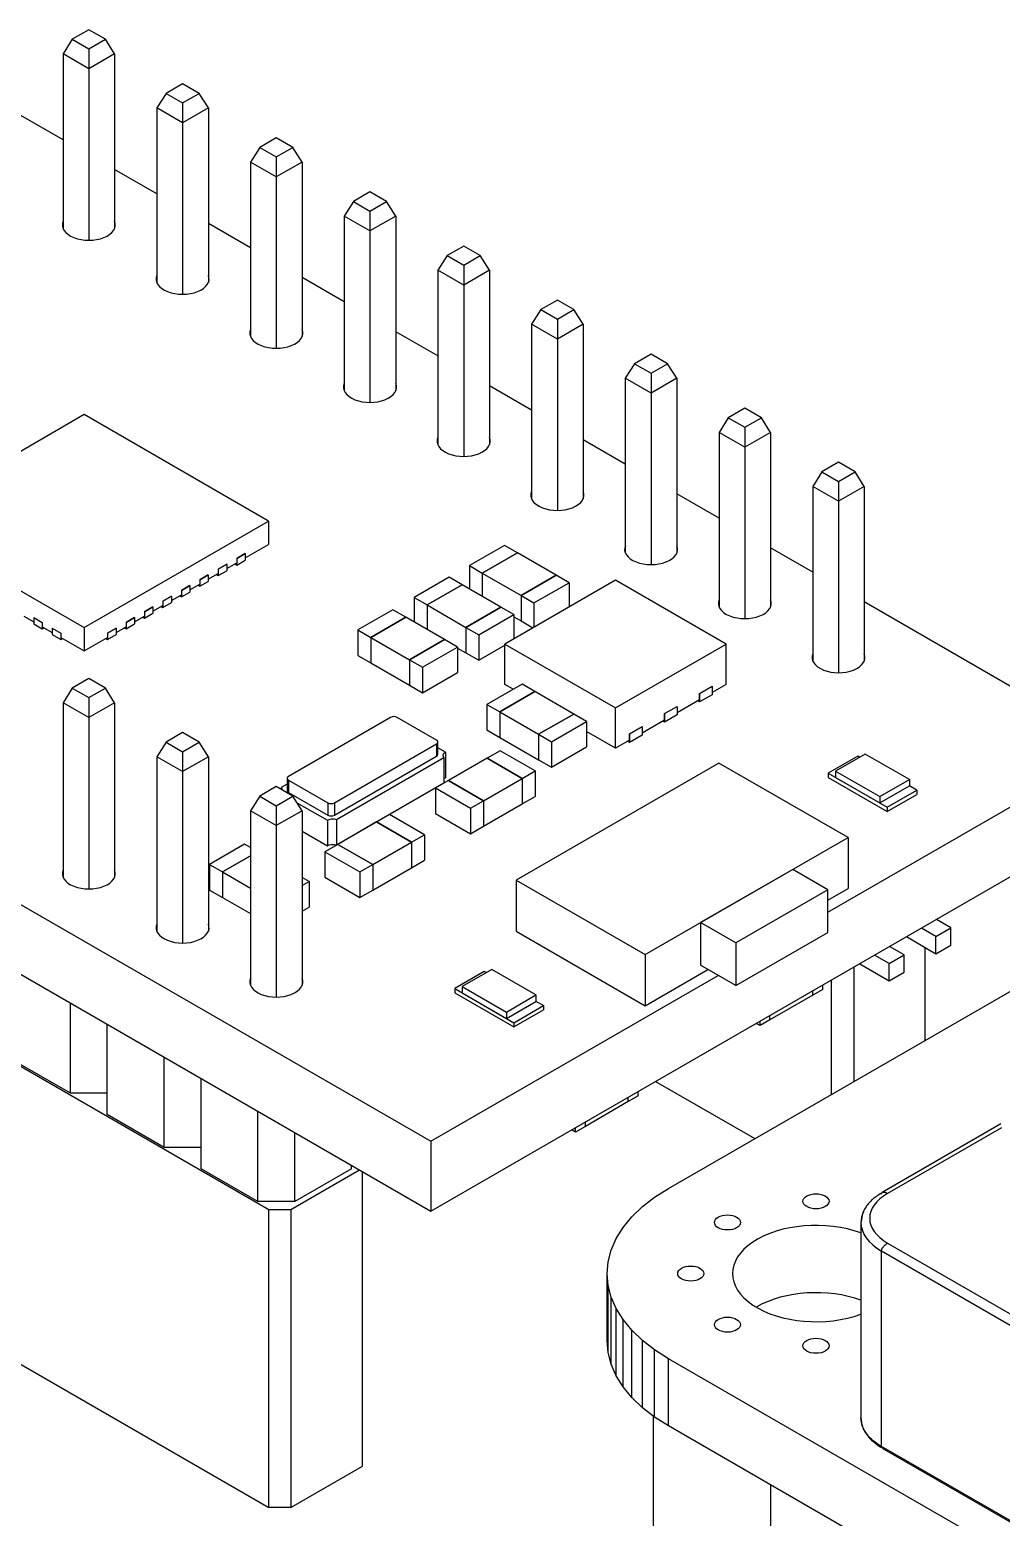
# Model space of a CAD drawing. Extents: x 0 to 11, y 0 to 8.5.
# Drawn here: x 7.3176 to 7.562, y 6.3833 to 6.7577 of the extents above; entities that cross this region are included whole.
import ezdxf

# ---------------------------------------------------------------- set-up
doc = ezdxf.new("R2010")
doc.units = 0
doc.header["$LTSCALE"] = 0.5
doc.header["$MEASUREMENT"] = 0
doc.layers.add('TANGENT_LINES', color=7, linetype='CONTINUOUS')
doc.layers.add('VISIBLE', color=7, linetype='CONTINUOUS')

msp = doc.modelspace()

# ---------------------------------------------------------------- linework, layer by layer
at = {"layer": 'TANGENT_LINES'}
for p, q in [((7.41991, 6.57791), (7.41991, 6.57481)), ((7.38267, 6.56879), (7.38267, 6.5657)), ((7.39257, 6.56308), (7.39257, 6.55998)), ((7.39422, 6.56308), (7.39422, 6.55998)), ((7.56203, 6.48131), (7.53336, 6.46476)), ((7.53336, 6.45223), (7.62324, 6.40034)), ((7.53181, 6.40108), (7.53181, 6.45027)), ((7.53181, 6.45027), (7.62169, 6.39837)), ((7.62169, 6.34919), (7.53181, 6.40108))]:
    msp.add_line(p, q, dxfattribs=at)
for centre, major_axis, start_param, end_param in [((7.54421, 6.4585), (-0.01534, 0), 5.497787, 7.068583), ((7.54421, 6.45742), (-0.01753, 0), 0, 0.785398)]:
    msp.add_ellipse(centre, major_axis=major_axis, ratio=0.57735, start_param=start_param, end_param=end_param, dxfattribs=at)
at = {"layer": 'TANGENT_LINES', "extrusion": (0, 0, -1)}
msp.add_ellipse((7.54421, 6.40824), major_axis=(0.01753, 0), ratio=0.57735, start_param=2.356194, end_param=2.718631, dxfattribs=at)
at = {"layer": 'TANGENT_LINES'}
for points in [[(7.53181, 6.46458), (7.53181, 6.46565), (7.53336, 6.46476)], [(7.53181, 6.45027), (7.53181, 6.45134), (7.53336, 6.45223)]]:
    msp.add_rational_spline(points, [1, 0.707106781187, 1], degree=2, dxfattribs=at)
at = {"layer": 'VISIBLE'}
for p, q in [((7.3283, 6.75526), (7.32598, 6.75158)), ((7.33246, 6.75767), (7.3283, 6.75526)), ((7.3283, 6.75526), (7.33246, 6.75286)), ((7.33663, 6.75526), (7.33246, 6.75767)), ((7.33246, 6.75286), (7.33663, 6.75526)), ((7.33895, 6.75158), (7.33663, 6.75526)), ((7.32598, 6.75158), (7.32598, 6.70765)), ((7.33246, 6.74784), (7.32598, 6.75158)), ((7.33246, 6.75286), (7.33246, 6.74784)), ((7.33895, 6.75158), (7.33246, 6.74784)), ((7.33895, 6.75158), (7.33895, 6.70765)), ((7.33246, 6.74784), (7.33246, 6.7047)), ((7.35603, 6.74406), (7.35187, 6.74166)), ((7.3602, 6.74166), (7.35603, 6.74406)), ((7.35187, 6.74166), (7.34955, 6.73798)), ((7.35187, 6.74166), (7.35603, 6.73925)), ((7.35603, 6.73925), (7.3602, 6.74166)), ((7.36252, 6.73798), (7.3602, 6.74166)), ((7.32598, 6.72998), (7.31538, 6.7361)), ((7.34955, 6.73798), (7.34955, 6.69404)), ((7.35603, 6.73423), (7.34955, 6.73798)), ((7.35603, 6.73925), (7.35603, 6.73423)), ((7.36252, 6.73798), (7.35603, 6.73423)), ((7.36252, 6.73798), (7.36252, 6.69404)), ((7.35603, 6.73423), (7.35603, 6.69109)), ((6.9518, 6.72976), (7.4185, 6.46031)), ((7.3796, 6.73045), (7.37544, 6.72805)), ((7.38377, 6.72805), (7.3796, 6.73045)), ((7.37544, 6.72805), (7.37312, 6.72437)), ((7.37544, 6.72805), (7.3796, 6.72564)), ((7.3796, 6.72564), (7.38377, 6.72805)), ((7.3796, 6.72564), (7.3796, 6.72063)), ((7.38609, 6.72437), (7.38377, 6.72805)), ((7.34955, 6.71637), (7.33895, 6.7225)), ((7.37312, 6.72437), (7.37312, 6.68043)), ((7.3796, 6.72063), (7.37312, 6.72437)), ((7.38609, 6.72437), (7.3796, 6.72063)), ((7.38609, 6.72437), (7.38609, 6.68043)), ((6.99847, 6.72039), (7.4185, 6.47789)), ((7.3796, 6.72063), (7.3796, 6.67748)), ((7.39901, 6.71444), (7.39669, 6.71076)), ((7.40317, 6.71684), (7.39901, 6.71444)), ((7.39901, 6.71444), (7.40317, 6.71204)), ((7.40734, 6.71444), (7.40317, 6.71684)), ((7.40317, 6.71204), (7.40734, 6.71444)), ((7.40966, 6.71076), (7.40734, 6.71444)), ((7.39669, 6.71076), (7.39669, 6.66682)), ((7.40317, 6.70702), (7.39669, 6.71076)), ((7.40317, 6.71204), (7.40317, 6.70702)), ((7.40966, 6.71076), (7.40317, 6.70702)), ((7.40966, 6.71076), (7.40966, 6.66682)), ((7.37312, 6.70276), (7.36252, 6.70889)), ((7.40317, 6.70702), (7.40317, 6.66387)), ((7.42674, 6.70323), (7.42258, 6.70083)), ((7.43091, 6.70083), (7.42674, 6.70323)), ((7.42258, 6.70083), (7.42026, 6.69715)), ((7.42258, 6.70083), (7.42674, 6.69843)), ((7.42674, 6.69843), (7.43091, 6.70083)), ((7.42674, 6.69843), (7.42674, 6.69341)), ((7.43323, 6.69715), (7.43091, 6.70083)), ((7.39669, 6.68916), (7.38609, 6.69528)), ((7.42026, 6.69715), (7.42026, 6.65321)), ((7.42674, 6.69341), (7.42026, 6.69715)), ((7.43323, 6.69715), (7.42674, 6.69341)), ((7.43323, 6.69715), (7.43323, 6.65321)), ((7.42674, 6.69341), (7.42674, 6.65027)), ((7.44615, 6.68722), (7.44383, 6.68354)), ((7.45032, 6.68963), (7.44615, 6.68722)), ((7.44615, 6.68722), (7.45032, 6.68482)), ((7.45448, 6.68722), (7.45032, 6.68963)), ((7.45032, 6.68482), (7.45448, 6.68722)), ((7.4568, 6.68354), (7.45448, 6.68722)), ((7.44383, 6.68354), (7.44383, 6.63961)), ((7.45032, 6.6798), (7.44383, 6.68354)), ((7.45032, 6.68482), (7.45032, 6.6798)), ((7.4568, 6.68354), (7.45032, 6.6798)), ((7.4568, 6.68354), (7.4568, 6.63961)), ((7.42026, 6.67555), (7.40966, 6.68167)), ((7.45032, 6.6798), (7.45032, 6.63666)), ((7.47389, 6.67602), (7.46972, 6.67361)), ((7.47805, 6.67361), (7.47389, 6.67602)), ((7.46972, 6.67361), (7.4674, 6.66993)), ((7.46972, 6.67361), (7.47389, 6.67121)), ((7.47389, 6.67121), (7.47805, 6.67361)), ((7.48037, 6.66993), (7.47805, 6.67361)), ((7.4674, 6.66993), (7.4674, 6.626)), ((7.47389, 6.66619), (7.4674, 6.66993)), ((7.47389, 6.67121), (7.47389, 6.66619)), ((7.48037, 6.66993), (7.47389, 6.66619)), ((7.48037, 6.66993), (7.48037, 6.626)), ((7.44383, 6.66194), (7.43323, 6.66806)), ((7.47389, 6.66619), (7.47389, 6.62305)), ((7.02972, 6.66162), (7.37771, 6.46071)), ((7.49746, 6.66241), (7.49329, 6.66001)), ((7.50162, 6.66001), (7.49746, 6.66241)), ((7.33129, 6.6608), (7.28489, 6.63401)), ((7.37768, 6.63401), (7.33129, 6.6608)), ((7.49329, 6.66001), (7.49097, 6.65633)), ((7.49329, 6.66001), (7.49746, 6.6576)), ((7.49746, 6.6576), (7.50162, 6.66001)), ((7.49746, 6.6576), (7.49746, 6.65258)), ((7.50394, 6.65633), (7.50162, 6.66001)), ((7.4674, 6.64833), (7.4568, 6.65446)), ((7.49097, 6.65633), (7.49097, 6.61239)), ((7.49746, 6.65258), (7.49097, 6.65633)), ((7.50394, 6.65633), (7.49746, 6.65258)), ((7.50394, 6.65633), (7.50394, 6.61239)), ((7.49746, 6.65258), (7.49746, 6.60944)), ((7.51686, 6.6464), (7.51454, 6.64272)), ((7.52103, 6.6488), (7.51686, 6.6464)), ((7.51686, 6.6464), (7.52103, 6.644)), ((7.52519, 6.6464), (7.52103, 6.6488)), ((7.52103, 6.644), (7.52519, 6.6464)), ((7.52751, 6.64272), (7.52519, 6.6464)), ((7.51454, 6.64272), (7.51454, 6.59878)), ((7.52103, 6.63898), (7.51454, 6.64272)), ((7.52103, 6.644), (7.52103, 6.63898)), ((7.52751, 6.64272), (7.52103, 6.63898)), ((7.52751, 6.64272), (7.52751, 6.59878)), ((7.49097, 6.63472), (7.48037, 6.64085)), ((7.52103, 6.63898), (7.52103, 6.59583)), ((7.28489, 6.63401), (7.33129, 6.60722)), ((7.33129, 6.60722), (7.37768, 6.63401)), ((7.37768, 6.63401), (7.37768, 6.62811)), ((7.37179, 6.62471), (7.37768, 6.62811)), ((7.437, 6.62787), (7.42818, 6.62278)), ((7.44025, 6.626), (7.437, 6.62787)), ((7.51454, 6.62111), (7.50394, 6.62724)), ((7.36715, 6.62203), (7.36966, 6.62348)), ((7.36966, 6.62457), (7.37179, 6.62581)), ((7.37179, 6.62581), (7.36966, 6.62457)), ((7.36966, 6.62457), (7.36966, 6.62348)), ((7.36966, 6.62457), (7.36966, 6.62294)), ((7.36966, 6.62294), (7.37179, 6.62418)), ((7.37179, 6.62581), (7.37179, 6.62471)), ((7.37179, 6.62581), (7.37179, 6.62418)), ((7.43143, 6.62091), (7.44025, 6.626)), ((7.44025, 6.626), (7.43143, 6.62091)), ((7.44999, 6.62037), (7.44025, 6.626)), ((7.36038, 6.61922), (7.36251, 6.62045)), ((7.36251, 6.62045), (7.36038, 6.61922)), ((7.36251, 6.61935), (7.36502, 6.6208)), ((7.36251, 6.62045), (7.36251, 6.61935)), ((7.36251, 6.62045), (7.36251, 6.61882)), ((7.36455, 6.62053), (7.36502, 6.62027)), ((7.36502, 6.62189), (7.36715, 6.62313)), ((7.36715, 6.62313), (7.36502, 6.62189)), ((7.36502, 6.62189), (7.36502, 6.6208)), ((7.36502, 6.62189), (7.36502, 6.62027)), ((7.36502, 6.62027), (7.36715, 6.6215)), ((7.36715, 6.62313), (7.36715, 6.62203)), ((7.36715, 6.62313), (7.36715, 6.6215)), ((7.36919, 6.62321), (7.36966, 6.62294)), ((7.42309, 6.61984), (7.41428, 6.61475)), ((7.42634, 6.61797), (7.42309, 6.61984)), ((7.42818, 6.62278), (7.43143, 6.62091)), ((7.42818, 6.62278), (7.42818, 6.6169)), ((7.43143, 6.62091), (7.43143, 6.61503)), ((7.43143, 6.62091), (7.43143, 6.61503)), ((7.43143, 6.62091), (7.44117, 6.61528)), ((7.44999, 6.62037), (7.44117, 6.61528)), ((7.44117, 6.61528), (7.44999, 6.62037)), ((7.45324, 6.61849), (7.44999, 6.62037)), ((7.35574, 6.61654), (7.35787, 6.61777)), ((7.35787, 6.61777), (7.35574, 6.61654)), ((7.35574, 6.61654), (7.35574, 6.61544)), ((7.35574, 6.61654), (7.35574, 6.61491)), ((7.35574, 6.61491), (7.35787, 6.61614)), ((7.35787, 6.61668), (7.36038, 6.61812)), ((7.35787, 6.61777), (7.35787, 6.61668)), ((7.35787, 6.61777), (7.35787, 6.61614)), ((7.35991, 6.61785), (7.36038, 6.61759)), ((7.36038, 6.61922), (7.36038, 6.61812)), ((7.36038, 6.61922), (7.36038, 6.61759)), ((7.36038, 6.61759), (7.36251, 6.61882)), ((7.41752, 6.61288), (7.42634, 6.61797)), ((7.42634, 6.61797), (7.41752, 6.61288)), ((7.43608, 6.61234), (7.42634, 6.61797)), ((7.46493, 6.61912), (7.43709, 6.60305)), ((7.44442, 6.61341), (7.45324, 6.61849)), ((7.45324, 6.61849), (7.45324, 6.61237)), ((7.49277, 6.60305), (7.46493, 6.61912)), ((7.34646, 6.61118), (7.34859, 6.61241)), ((7.34859, 6.61241), (7.34646, 6.61118)), ((7.34859, 6.61132), (7.3511, 6.61277)), ((7.34859, 6.61241), (7.34859, 6.61132)), ((7.34859, 6.61241), (7.34859, 6.61078)), ((7.35063, 6.6125), (7.3511, 6.61223)), ((7.3511, 6.61386), (7.35323, 6.61509)), ((7.35323, 6.61509), (7.3511, 6.61386)), ((7.3511, 6.61386), (7.3511, 6.61277)), ((7.3511, 6.61386), (7.3511, 6.61223)), ((7.3511, 6.61223), (7.35323, 6.61346)), ((7.35323, 6.614), (7.35574, 6.61544)), ((7.35323, 6.61509), (7.35323, 6.614)), ((7.35323, 6.61509), (7.35323, 6.61346)), ((7.35527, 6.61518), (7.35574, 6.61491)), ((7.41428, 6.61475), (7.41752, 6.61288)), ((7.41428, 6.61475), (7.41428, 6.6086)), ((7.41752, 6.61288), (7.41752, 6.60673)), ((7.41752, 6.61288), (7.42727, 6.60725)), ((7.41752, 6.61288), (7.41752, 6.60673)), ((7.43608, 6.61234), (7.42727, 6.60725)), ((7.42727, 6.60725), (7.43608, 6.61234)), ((7.43933, 6.61047), (7.43608, 6.61234)), ((7.44117, 6.61528), (7.44117, 6.60885)), ((7.44117, 6.61528), (7.44442, 6.61341)), ((7.44117, 6.61528), (7.44117, 6.60885)), ((7.44442, 6.61341), (7.44442, 6.60728)), ((7.56463, 6.5922), (7.52751, 6.61363)), ((7.31611, 6.61009), (7.31862, 6.60864)), ((7.31862, 6.60973), (7.31862, 6.60864)), ((7.31862, 6.60973), (7.32075, 6.6085)), ((7.31862, 6.60973), (7.31862, 6.6081)), ((7.31862, 6.60973), (7.32075, 6.6085)), ((7.32075, 6.6085), (7.32075, 6.60741)), ((7.32075, 6.6085), (7.32075, 6.60687)), ((7.34182, 6.6085), (7.34395, 6.60973)), ((7.34395, 6.60973), (7.34182, 6.6085)), ((7.34182, 6.6085), (7.34182, 6.60741)), ((7.34182, 6.6085), (7.34182, 6.60687)), ((7.34395, 6.60864), (7.34646, 6.61009)), ((7.34395, 6.60973), (7.34395, 6.60864)), ((7.34395, 6.60973), (7.34395, 6.6081)), ((7.34599, 6.60982), (7.34646, 6.60955)), ((7.34646, 6.61118), (7.34646, 6.61009)), ((7.34646, 6.61118), (7.34646, 6.60955)), ((7.34646, 6.60955), (7.34859, 6.61078)), ((7.40895, 6.61168), (7.40013, 6.60659)), ((7.40338, 6.60471), (7.4122, 6.6098)), ((7.4122, 6.6098), (7.40338, 6.60471)), ((7.4122, 6.6098), (7.40895, 6.61168)), ((7.42194, 6.60418), (7.4122, 6.6098)), ((7.43052, 6.60538), (7.43933, 6.61047)), ((7.43933, 6.61047), (7.43933, 6.60434)), ((7.43933, 6.60992), (7.44117, 6.60885)), ((7.44117, 6.60885), (7.44416, 6.60713)), ((7.31862, 6.6081), (7.32075, 6.60687)), ((7.32075, 6.60741), (7.32326, 6.60596)), ((7.32075, 6.60687), (7.32122, 6.60714)), ((7.32326, 6.60705), (7.32539, 6.60582)), ((7.32326, 6.60705), (7.32326, 6.60596)), ((7.32326, 6.60705), (7.32326, 6.60543)), ((7.32326, 6.60705), (7.32539, 6.60582)), ((7.32326, 6.60543), (7.32539, 6.60419)), ((7.32539, 6.60582), (7.32539, 6.60473)), ((7.32539, 6.60582), (7.32539, 6.60419)), ((7.32539, 6.60473), (7.33129, 6.60133)), ((7.33129, 6.60722), (7.33129, 6.60133)), ((7.33129, 6.60133), (7.33718, 6.60473)), ((7.33718, 6.60582), (7.33931, 6.60705)), ((7.33931, 6.60705), (7.33718, 6.60582)), ((7.33718, 6.60582), (7.33718, 6.60473)), ((7.33718, 6.60582), (7.33718, 6.60419)), ((7.33718, 6.60419), (7.33931, 6.60543)), ((7.33931, 6.60596), (7.34182, 6.60741)), ((7.33931, 6.60705), (7.33931, 6.60596)), ((7.33931, 6.60705), (7.33931, 6.60543)), ((7.34135, 6.60714), (7.34182, 6.60687)), ((7.34182, 6.60687), (7.34395, 6.6081)), ((7.40013, 6.60659), (7.40338, 6.60471)), ((7.40013, 6.60659), (7.40013, 6.60016)), ((7.40338, 6.60471), (7.40338, 6.59828)), ((7.40338, 6.60471), (7.41313, 6.59909)), ((7.40338, 6.60471), (7.40338, 6.59828)), ((7.42727, 6.60725), (7.42727, 6.60082)), ((7.42727, 6.60725), (7.43052, 6.60538)), ((7.42727, 6.60725), (7.42727, 6.60082)), ((7.43052, 6.60538), (7.43052, 6.59895)), ((7.32539, 6.60419), (7.32586, 6.60446)), ((7.33671, 6.60446), (7.33718, 6.60419)), ((7.42194, 6.60418), (7.41313, 6.59909)), ((7.41313, 6.59909), (7.42194, 6.60418)), ((7.41637, 6.59721), (7.42519, 6.6023)), ((7.42519, 6.6023), (7.42194, 6.60418)), ((7.42519, 6.6023), (7.42519, 6.59587)), ((7.42519, 6.60202), (7.42727, 6.60082)), ((7.43052, 6.59895), (7.43709, 6.60274)), ((7.43709, 6.59287), (7.43709, 6.60305)), ((7.43709, 6.60305), (7.46493, 6.58698)), ((7.46493, 6.58698), (7.49277, 6.60305)), ((7.49277, 6.59287), (7.49277, 6.60305)), ((7.40013, 6.60016), (7.40338, 6.59828)), ((7.40338, 6.59828), (7.41313, 6.59266)), ((7.41313, 6.59909), (7.41637, 6.59721)), ((7.41313, 6.59909), (7.41313, 6.59266)), ((7.41313, 6.59909), (7.41313, 6.59266)), ((7.41637, 6.59721), (7.41637, 6.59078)), ((7.42727, 6.60082), (7.43052, 6.59895)), ((7.33246, 6.59437), (7.3283, 6.59196)), ((7.33663, 6.59196), (7.33246, 6.59437)), ((7.41637, 6.59078), (7.42519, 6.59587)), ((7.3283, 6.59196), (7.32598, 6.58828)), ((7.3283, 6.59196), (7.33246, 6.58956)), ((7.33246, 6.58956), (7.33663, 6.59196)), ((7.33895, 6.58828), (7.33663, 6.59196)), ((7.41313, 6.59266), (7.41637, 6.59078)), ((7.44142, 6.59293), (7.4326, 6.58784)), ((7.43585, 6.58597), (7.44467, 6.59106)), ((7.44467, 6.59106), (7.43585, 6.58597)), ((7.4392, 6.59165), (7.43709, 6.59287)), ((7.44467, 6.59106), (7.44142, 6.59293)), ((7.45441, 6.58543), (7.44467, 6.59106)), ((7.48609, 6.59062), (7.48924, 6.59244)), ((7.48609, 6.59062), (7.48924, 6.59244)), ((7.48609, 6.58901), (7.48609, 6.59062)), ((7.48609, 6.59062), (7.48609, 6.58848)), ((7.48924, 6.5903), (7.48609, 6.58848)), ((7.49277, 6.59287), (7.48924, 6.59083)), ((7.48924, 6.59244), (7.48924, 6.59083)), ((7.48924, 6.59244), (7.48924, 6.5903)), ((7.02972, 6.58661), (7.37771, 6.3857)), ((7.32598, 6.58828), (7.32598, 6.54435)), ((7.33246, 6.58454), (7.32598, 6.58828)), ((7.33246, 6.58956), (7.33246, 6.58454)), ((7.33895, 6.58828), (7.33246, 6.58454)), ((7.33895, 6.58828), (7.33895, 6.54435)), ((7.4326, 6.58784), (7.43585, 6.58597)), ((7.4326, 6.58784), (7.4326, 6.58141)), ((7.43585, 6.58597), (7.43585, 6.57954)), ((7.43585, 6.58597), (7.43585, 6.57954)), ((7.43585, 6.58597), (7.44559, 6.58034)), ((7.46493, 6.5768), (7.46493, 6.58698)), ((7.47727, 6.58553), (7.48043, 6.58735)), ((7.47727, 6.58553), (7.48043, 6.58735)), ((7.48609, 6.58901), (7.48043, 6.58574)), ((7.48043, 6.58735), (7.48043, 6.58521)), ((7.48043, 6.58735), (7.48043, 6.58574)), ((7.48609, 6.58848), (7.48562, 6.58874)), ((7.33246, 6.58454), (7.33246, 6.5414)), ((7.40836, 6.58458), (7.38267, 6.56974)), ((7.41991, 6.57886), (7.41001, 6.58458)), ((7.45441, 6.58543), (7.44559, 6.58034)), ((7.44559, 6.58034), (7.45441, 6.58543)), ((7.44884, 6.57847), (7.45766, 6.58356)), ((7.45766, 6.58356), (7.45441, 6.58543)), ((7.45766, 6.58356), (7.45766, 6.57713)), ((7.46845, 6.58044), (7.47161, 6.58226)), ((7.46845, 6.58044), (7.47161, 6.58226)), ((7.47727, 6.58392), (7.47161, 6.58065)), ((7.47161, 6.58226), (7.47161, 6.58065)), ((7.47161, 6.58226), (7.47161, 6.58012)), ((7.47727, 6.58339), (7.47681, 6.58365)), ((7.47727, 6.58553), (7.47727, 6.58339)), ((7.47727, 6.58392), (7.47727, 6.58553)), ((7.48043, 6.58521), (7.47727, 6.58339)), ((7.35603, 6.58076), (7.35187, 6.57836)), ((7.3602, 6.57836), (7.35603, 6.58076)), ((7.4326, 6.58141), (7.43585, 6.57954)), ((7.43585, 6.57954), (7.44559, 6.57391)), ((7.44559, 6.58034), (7.44559, 6.57391)), ((7.44559, 6.58034), (7.44884, 6.57847)), ((7.44559, 6.58034), (7.44559, 6.57391)), ((7.44884, 6.57847), (7.44884, 6.57204)), ((7.46493, 6.5768), (7.45766, 6.58099)), ((7.46845, 6.57883), (7.46493, 6.5768)), ((7.46845, 6.5783), (7.46799, 6.57856)), ((7.46845, 6.57883), (7.46845, 6.58044)), ((7.46845, 6.58044), (7.46845, 6.5783)), ((7.47161, 6.58012), (7.46845, 6.5783)), ((7.35187, 6.57836), (7.34955, 6.57468)), ((7.35187, 6.57836), (7.35603, 6.57595)), ((7.35603, 6.57595), (7.3602, 6.57836)), ((7.35603, 6.57595), (7.35603, 6.57093)), ((7.36252, 6.57468), (7.3602, 6.57836)), ((7.39422, 6.56308), (7.41991, 6.57791)), ((7.39422, 6.55998), (7.41991, 6.57481)), ((7.42025, 6.57529), (7.42025, 6.57839)), ((7.42215, 6.57583), (7.42025, 6.57693)), ((7.42215, 6.57583), (7.42215, 6.5694)), ((7.43588, 6.57619), (7.43263, 6.57432)), ((7.44469, 6.5711), (7.43588, 6.57619)), ((7.44884, 6.57204), (7.45766, 6.57713)), ((7.52586, 6.57483), (7.51844, 6.57054)), ((7.52772, 6.57536), (7.52029, 6.57108)), ((7.52632, 6.57456), (7.52586, 6.57483)), ((7.53885, 6.56894), (7.52772, 6.57536)), ((7.34955, 6.57468), (7.34955, 6.53074)), ((7.35603, 6.57093), (7.34955, 6.57468)), ((7.36252, 6.57468), (7.35603, 6.57093)), ((7.36252, 6.57468), (7.36252, 6.53074)), ((7.39473, 6.55891), (7.42176, 6.57452)), ((7.42176, 6.57452), (7.42176, 6.56809)), ((7.43263, 6.57432), (7.42289, 6.56869)), ((7.43263, 6.57432), (7.44145, 6.56923)), ((7.44145, 6.56923), (7.43263, 6.57432)), ((7.49094, 6.5731), (7.43991, 6.54363)), ((7.44145, 6.56923), (7.44469, 6.5711)), ((7.44469, 6.5711), (7.44469, 6.56467)), ((7.44559, 6.57391), (7.44884, 6.57204)), ((7.52342, 6.55435), (7.49094, 6.5731)), ((7.52029, 6.57108), (7.53143, 6.56465)), ((7.52029, 6.57108), (7.52029, 6.56947)), ((7.35603, 6.57093), (7.35603, 6.52779)), ((7.38233, 6.56781), (7.38082, 6.56694)), ((7.38233, 6.56927), (7.38233, 6.56617)), ((7.38267, 6.56879), (7.39257, 6.56308)), ((7.39473, 6.55248), (7.42176, 6.56809)), ((7.42289, 6.56869), (7.41964, 6.56682)), ((7.4317, 6.5636), (7.42289, 6.56869)), ((7.42289, 6.56869), (7.4317, 6.5636)), ((7.4317, 6.5636), (7.44145, 6.56923)), ((7.44145, 6.56923), (7.44145, 6.5628)), ((7.44145, 6.56923), (7.44145, 6.5628)), ((7.51836, 6.53555), (7.57662, 6.56918)), ((7.51844, 6.57054), (7.53328, 6.56197)), ((7.51844, 6.57054), (7.51844, 6.56947)), ((7.51844, 6.56947), (7.53328, 6.5609)), ((7.52029, 6.56947), (7.53143, 6.56304)), ((7.53143, 6.56465), (7.53885, 6.56894)), ((7.53143, 6.56304), (7.53885, 6.56733)), ((7.53885, 6.56894), (7.53885, 6.56733)), ((7.54071, 6.56626), (7.53885, 6.56733)), ((7.37544, 6.56475), (7.37312, 6.56107)), ((7.3796, 6.56715), (7.37544, 6.56475)), ((7.37544, 6.56475), (7.3796, 6.56235)), ((7.38377, 6.56475), (7.3796, 6.56715)), ((7.3796, 6.56235), (7.38377, 6.56475)), ((7.38082, 6.56694), (7.38082, 6.56645)), ((7.38267, 6.5657), (7.39257, 6.55998)), ((7.38609, 6.56107), (7.38377, 6.56475)), ((7.41964, 6.56682), (7.42845, 6.56173)), ((7.41964, 6.56682), (7.41964, 6.56039)), ((7.42845, 6.56173), (7.4317, 6.5636)), ((7.4317, 6.5636), (7.4317, 6.55717)), ((7.4317, 6.5636), (7.4317, 6.55717)), ((7.44145, 6.5628), (7.44469, 6.56467)), ((7.53143, 6.56465), (7.53143, 6.56304)), ((7.53328, 6.56197), (7.54071, 6.56626)), ((7.53328, 6.5609), (7.54071, 6.56518)), ((7.54071, 6.56626), (7.54071, 6.56518)), ((7.37312, 6.56107), (7.37312, 6.51713)), ((7.3796, 6.55733), (7.37312, 6.56107)), ((7.3796, 6.56235), (7.3796, 6.55733)), ((7.38609, 6.56107), (7.3796, 6.55733)), ((7.3848, 6.5631), (7.39245, 6.55869)), ((7.38609, 6.56107), (7.38609, 6.51713)), ((7.40807, 6.56014), (7.40482, 6.55826)), ((7.41688, 6.55505), (7.40807, 6.56014)), ((7.41964, 6.56039), (7.42845, 6.5553)), ((7.42845, 6.56173), (7.42845, 6.5553)), ((7.4317, 6.55717), (7.44145, 6.5628)), ((7.53328, 6.56197), (7.53328, 6.5609)), ((7.3796, 6.55733), (7.3796, 6.51418)), ((7.39245, 6.55869), (7.39245, 6.55226)), ((7.39473, 6.55891), (7.39473, 6.55248)), ((7.40482, 6.55826), (7.39507, 6.55263)), ((7.40482, 6.55826), (7.41363, 6.55317)), ((7.41363, 6.55317), (7.40482, 6.55826)), ((7.42845, 6.5553), (7.4317, 6.55717)), ((7.37165, 6.55265), (7.36283, 6.54756)), ((7.37312, 6.5518), (7.37165, 6.55265)), ((7.38609, 6.55593), (7.39245, 6.55226)), ((7.39507, 6.55263), (7.39183, 6.55076)), ((7.40389, 6.54755), (7.39507, 6.55263)), ((7.39507, 6.55263), (7.40389, 6.54755)), ((7.40389, 6.54755), (7.41363, 6.55317)), ((7.41363, 6.55317), (7.41688, 6.55505)), ((7.41363, 6.55317), (7.41363, 6.54674)), ((7.41363, 6.55317), (7.41363, 6.54674)), ((7.41688, 6.55505), (7.41688, 6.54862)), ((7.47238, 6.52488), (7.52342, 6.55435)), ((7.52342, 6.55435), (7.52342, 6.54149)), ((7.36608, 6.54569), (7.37312, 6.54975)), ((7.37312, 6.54975), (7.36608, 6.54569)), ((7.39183, 6.55076), (7.40064, 6.54567)), ((7.39183, 6.55076), (7.39183, 6.54433)), ((7.41363, 6.54674), (7.41688, 6.54862)), ((7.4185, 6.46031), (7.57475, 6.55053)), ((7.36283, 6.54756), (7.36608, 6.54569)), ((7.36283, 6.54756), (7.36283, 6.54113)), ((7.36608, 6.54569), (7.36608, 6.53926)), ((7.36608, 6.54569), (7.37312, 6.54162)), ((7.36608, 6.54569), (7.36608, 6.53926)), ((7.40064, 6.54567), (7.40389, 6.54755)), ((7.40064, 6.54567), (7.40064, 6.53924)), ((7.40389, 6.54755), (7.40389, 6.54112)), ((7.40389, 6.54755), (7.40389, 6.54112)), ((7.40389, 6.54112), (7.41363, 6.54674)), ((7.5095, 6.54631), (7.4863, 6.53292)), ((7.51836, 6.54119), (7.5095, 6.54631)), ((7.36283, 6.54113), (7.36608, 6.53926)), ((7.38789, 6.54327), (7.38609, 6.54432)), ((7.38609, 6.54223), (7.38789, 6.54327)), ((7.38789, 6.54327), (7.38789, 6.53685)), ((7.39183, 6.54433), (7.40064, 6.53924)), ((7.40064, 6.53924), (7.40389, 6.54112)), ((7.43991, 6.54363), (7.43991, 6.53077)), ((7.43991, 6.54363), (7.47238, 6.52488)), ((7.51836, 6.54119), (7.49517, 6.5278)), ((7.51836, 6.53857), (7.52342, 6.54149)), ((7.51836, 6.53048), (7.51836, 6.54119)), ((7.36608, 6.53926), (7.37312, 6.53519)), ((7.38609, 6.5358), (7.38789, 6.53685)), ((7.54931, 6.53164), (7.54568, 6.53374)), ((7.43991, 6.53077), (7.47238, 6.51202)), ((7.4863, 6.53292), (7.4863, 6.5222)), ((7.49517, 6.5278), (7.4863, 6.53292)), ((7.49517, 6.51708), (7.51836, 6.53048)), ((7.54554, 6.52947), (7.54191, 6.53156)), ((7.54554, 6.52947), (7.54931, 6.53164)), ((7.54931, 6.52729), (7.54931, 6.53164)), ((7.49517, 6.5278), (7.49517, 6.51708)), ((7.53753, 6.52484), (7.53389, 6.52694)), ((7.53814, 6.52939), (7.54554, 6.52511)), ((7.54286, 6.50333), (7.54286, 6.52666)), ((7.54554, 6.52511), (7.54554, 6.52947)), ((7.54554, 6.52511), (7.54931, 6.52729)), ((7.47238, 6.52488), (7.47238, 6.51202)), ((7.52635, 6.52258), (7.53376, 6.51831)), ((7.53376, 6.52266), (7.53012, 6.52476)), ((7.53376, 6.52266), (7.53753, 6.52484)), ((7.53376, 6.51831), (7.53376, 6.52266)), ((7.53753, 6.52048), (7.53753, 6.52484)), ((7.4185, 6.47789), (7.49078, 6.51962)), ((7.43193, 6.5206), (7.42451, 6.51631)), ((7.43379, 6.52113), (7.42636, 6.51685)), ((7.4324, 6.52033), (7.43193, 6.5206)), ((7.44492, 6.51471), (7.43379, 6.52113)), ((7.47238, 6.51202), (7.48816, 6.52113)), ((7.47824, 6.46602), (7.57475, 6.52174)), ((7.49517, 6.51708), (7.4863, 6.5222)), ((7.52485, 6.52172), (7.52485, 6.49294)), ((7.53376, 6.51831), (7.53753, 6.52048)), ((7.42451, 6.51631), (7.42451, 6.51524)), ((7.42451, 6.51631), (7.43936, 6.50774)), ((7.42451, 6.51524), (7.43936, 6.50667)), ((7.42636, 6.51685), (7.4375, 6.51042)), ((7.42636, 6.51685), (7.42636, 6.51524)), ((7.42636, 6.51524), (7.4375, 6.50881)), ((7.51705, 6.51611), (7.51455, 6.51467)), ((7.51455, 6.51467), (7.51455, 6.51577)), ((7.51455, 6.51467), (7.51455, 6.51577)), ((7.51705, 6.51611), (7.51705, 6.51721)), ((7.51929, 6.48972), (7.51929, 6.5185)), ((7.32782, 6.48996), (7.32782, 6.51266)), ((7.4375, 6.51042), (7.44492, 6.51471)), ((7.4375, 6.50881), (7.44492, 6.5131)), ((7.43936, 6.50774), (7.44678, 6.51203)), ((7.44492, 6.51471), (7.44492, 6.5131)), ((7.44678, 6.51203), (7.44492, 6.5131)), ((7.44678, 6.51203), (7.44678, 6.51096)), ((7.51455, 6.51467), (7.50378, 6.50845)), ((7.4375, 6.51042), (7.4375, 6.50881)), ((7.43936, 6.50667), (7.44678, 6.51096)), ((7.43936, 6.50774), (7.43936, 6.50667)), ((7.50128, 6.50701), (7.50033, 6.50756)), ((7.50378, 6.50845), (7.50128, 6.50701)), ((7.50128, 6.50701), (7.50128, 6.50811)), ((7.50378, 6.50845), (7.50378, 6.50955)), ((7.50378, 6.50845), (7.50378, 6.50955)), ((7.3371, 6.4846), (7.3371, 6.5073)), ((7.32782, 6.48996), (7.31353, 6.49821)), ((7.35139, 6.47635), (7.35139, 6.49905)), ((7.36067, 6.47099), (7.36067, 6.4937)), ((7.47501, 6.49294), (7.49994, 6.47855)), ((7.3371, 6.48996), (7.32782, 6.48996)), ((7.47062, 6.4893), (7.46812, 6.48786)), ((7.46812, 6.48786), (7.46812, 6.48896)), ((7.46812, 6.48786), (7.46812, 6.48896)), ((7.47062, 6.4893), (7.47062, 6.4904)), ((7.37496, 6.46274), (7.37496, 6.48545)), ((7.46812, 6.48786), (7.45735, 6.48164)), ((7.35139, 6.47635), (7.3371, 6.4846)), ((7.45735, 6.48164), (7.45485, 6.4802)), ((7.45485, 6.4802), (7.45485, 6.4813)), ((7.45735, 6.48164), (7.45735, 6.48274)), ((7.45735, 6.48164), (7.45735, 6.48274)), ((7.56188, 6.48224), (7.53203, 6.46501)), ((7.38424, 6.46274), (7.38424, 6.48009)), ((7.4185, 6.47789), (7.4185, 6.46031)), ((7.45485, 6.4802), (7.4539, 6.48075)), ((7.36067, 6.47635), (7.35139, 6.47635)), ((7.37496, 6.46274), (7.36067, 6.47099)), ((7.38328, 6.46071), (7.40054, 6.47068)), ((7.39853, 6.47099), (7.38424, 6.46274)), ((7.39853, 6.47099), (7.39853, 6.47184)), ((7.40128, 6.3961), (7.40128, 6.47025)), ((7.38424, 6.46274), (7.37496, 6.46274)), ((7.47171, 6.46143), (7.47478, 6.46382)), ((7.47478, 6.46382), (7.47824, 6.46602)), ((7.52895, 6.46263), (7.5285, 6.46212)), ((7.37771, 6.3857), (7.37771, 6.46071)), ((7.37771, 6.46071), (7.38328, 6.46071)), ((7.38328, 6.46071), (7.38328, 6.3857)), ((7.46686, 6.45619), (7.46906, 6.45888)), ((7.46906, 6.45888), (7.47171, 6.46143)), ((7.52741, 6.46044), (7.52717, 6.45992)), ((7.46513, 6.45339), (7.46686, 6.45619)), ((7.52668, 6.45742), (7.52668, 6.40824)), ((7.46387, 6.45051), (7.46513, 6.45339)), ((7.46287, 6.44459), (7.46312, 6.44756)), ((7.46312, 6.44756), (7.46387, 6.45051)), ((7.46287, 6.42766), (7.46287, 6.44459)), ((7.46312, 6.44162), (7.46287, 6.44459)), ((7.46387, 6.43868), (7.46312, 6.44162)), ((7.46312, 6.42469), (7.46312, 6.44162)), ((7.46387, 6.42175), (7.46387, 6.43868)), ((7.46513, 6.4358), (7.46387, 6.43868)), ((7.46513, 6.41887), (7.46513, 6.4358)), ((7.46686, 6.43299), (7.46513, 6.4358)), ((7.46686, 6.41606), (7.46686, 6.43299)), ((7.46906, 6.43031), (7.46686, 6.43299)), ((7.46906, 6.41338), (7.46906, 6.43031)), ((7.47171, 6.42776), (7.46906, 6.43031)), ((7.46312, 6.42469), (7.46287, 6.42766)), ((7.47171, 6.41083), (7.47171, 6.42776)), ((7.47478, 6.42537), (7.47171, 6.42776)), ((7.47478, 6.40844), (7.47478, 6.42537)), ((7.47824, 6.42316), (7.47478, 6.42537)), ((7.46387, 6.42175), (7.46312, 6.42469)), ((7.46513, 6.41887), (7.46387, 6.42175)), ((7.47824, 6.40623), (7.47824, 6.42316)), ((7.76591, 6.25708), (7.47824, 6.42316)), ((7.46686, 6.41606), (7.46513, 6.41887)), ((7.46906, 6.41338), (7.46686, 6.41606)), ((7.47171, 6.41083), (7.46906, 6.41338)), ((7.47478, 6.40844), (7.47171, 6.41083)), ((7.47451, 6.30856), (7.47451, 6.40864)), ((7.47824, 6.40623), (7.47478, 6.40844)), ((7.76591, 6.24015), (7.47824, 6.40623)), ((7.52766, 6.40475), (7.52828, 6.40384)), ((7.53203, 6.40066), (7.62191, 6.34877)), ((7.38328, 6.3857), (7.40128, 6.3961)), ((7.50398, 6.29155), (7.50398, 6.39137)), ((7.38328, 6.3857), (7.37771, 6.3857))]:
    msp.add_line(p, q, dxfattribs=at)
for centre, major_axis, start_param, end_param in [((7.33246, 6.70855), (-0.00667, 0), 6.047146, 9.660817), ((7.35603, 6.69494), (-0.00667, 0), 6.047146, 9.660817), ((7.3796, 6.68133), (-0.00667, 0), 6.047146, 9.660817), ((7.40317, 6.66772), (-0.00667, 0), 6.047146, 9.660817), ((7.42674, 6.65411), (-0.00667, 0), 6.047146, 9.660817), ((7.45032, 6.64051), (-0.00667, 0), 6.047146, 9.660817), ((7.47389, 6.6269), (-0.00667, 0), 6.047146, 9.660817), ((7.49746, 6.61329), (-0.00667, 0), 6.047146, 9.660817), ((7.52103, 6.59968), (-0.00667, 0), 6.047146, 9.660817), ((7.40918, 6.5841), (-0.00117, 0), 3.926991, 5.497787), ((7.41908, 6.57839), (-0.00117, 0), 2.356194, 3.926991), ((7.41908, 6.57529), (-0.00117, 0), 2.356194, 3.141593), ((7.38349, 6.56927), (-0.00117, 0), 5.497787, 7.068583), ((7.38349, 6.56617), (-0.00117, 0), 0, 0.785398), ((7.39339, 6.56355), (-0.00117, 0), 0.785398, 2.356194), ((7.39339, 6.56046), (-0.00117, 0), 0.785398, 2.356194), ((7.33246, 6.54525), (-0.00667, 0), 6.047146, 9.660817), ((7.35603, 6.53164), (-0.00667, 0), 6.047146, 9.660817), ((7.3796, 6.51803), (-0.00667, 0), 6.047146, 9.660817), ((7.54421, 6.45742), (-0.01753, 0), 6.004357, 6.283185), ((7.51536, 6.44459), (-0.021, 0), 4.143143, 8.423227), ((7.51536, 6.42766), (-0.021, 0), 4.143143, 5.497787)]:
    msp.add_ellipse(centre, major_axis=major_axis, ratio=0.57735, start_param=start_param, end_param=end_param, dxfattribs=at)
at = {"layer": 'VISIBLE', "extrusion": (0, 0, -1)}
for centre, major_axis, start_param, end_param in [((7.42356, 6.57502), (0.002, 0), 2.696031, 3.926991), ((7.42356, 6.56859), (0.002, 0), 3.587154, 3.926991), ((7.37901, 6.56644), (0.002, 0), 5.837624, 6.372087), ((7.39386, 6.55787), (0.002, 0), 3.926991, 5.15795), ((7.39386, 6.55144), (0.002, 0), 3.926991, 5.15795), ((7.54421, 6.40824), (0.01753, 0), 2.718631, 3.141593)]:
    msp.add_ellipse(centre, major_axis=major_axis, ratio=0.57735, start_param=start_param, end_param=end_param, dxfattribs=at)
at = {"layer": 'VISIBLE'}
for centre in [(7.51536, 6.46278), (7.49309, 6.45745), (7.48386, 6.44459), (7.49309, 6.43173), (7.51536, 6.42641)]:
    msp.add_ellipse(centre, major_axis=(-0.00328, 0), ratio=0.57735, dxfattribs=at)
for points, knots in [([(7.53213, 6.46505), (7.53127, 6.46449), (7.52984, 6.46356), (7.52921, 6.46289), (7.52895, 6.46263)], [0, 0, 0, 0, 0.601754, 1, 1, 1, 1]), ([(7.52717, 6.45992), (7.52713, 6.45983), (7.52698, 6.45951), (7.5268, 6.45829), (7.52668, 6.45742)], [0, 0, 0, 0, 0.297532, 1, 1, 1, 1]), ([(7.5285, 6.46212), (7.52838, 6.46197), (7.52807, 6.4616), (7.52765, 6.46087), (7.52741, 6.46044)], [0, 0, 0, 0, 0.407687, 1, 1, 1, 1]), ([(7.52668, 6.40824), (7.52676, 6.40748), (7.52692, 6.40608), (7.52743, 6.40516), (7.52766, 6.40475)], [0, 0, 0, 0, 0.548873, 1, 1, 1, 1]), ([(7.52828, 6.40384), (7.52841, 6.40366), (7.5287, 6.4033), (7.5291, 6.40289), (7.52931, 6.40268)], [0, 0, 0, 0, 0.468412, 1, 1, 1, 1]), ([(7.52931, 6.40268), (7.53008, 6.40205), (7.53125, 6.4011), (7.53176, 6.40081), (7.53194, 6.40071)], [0, 0, 0, 0, 0.653742, 1, 1, 1, 1])]:
    msp.add_open_spline(points, degree=3, knots=knots, dxfattribs=at)

doc.saveas('drawing.dxf')
